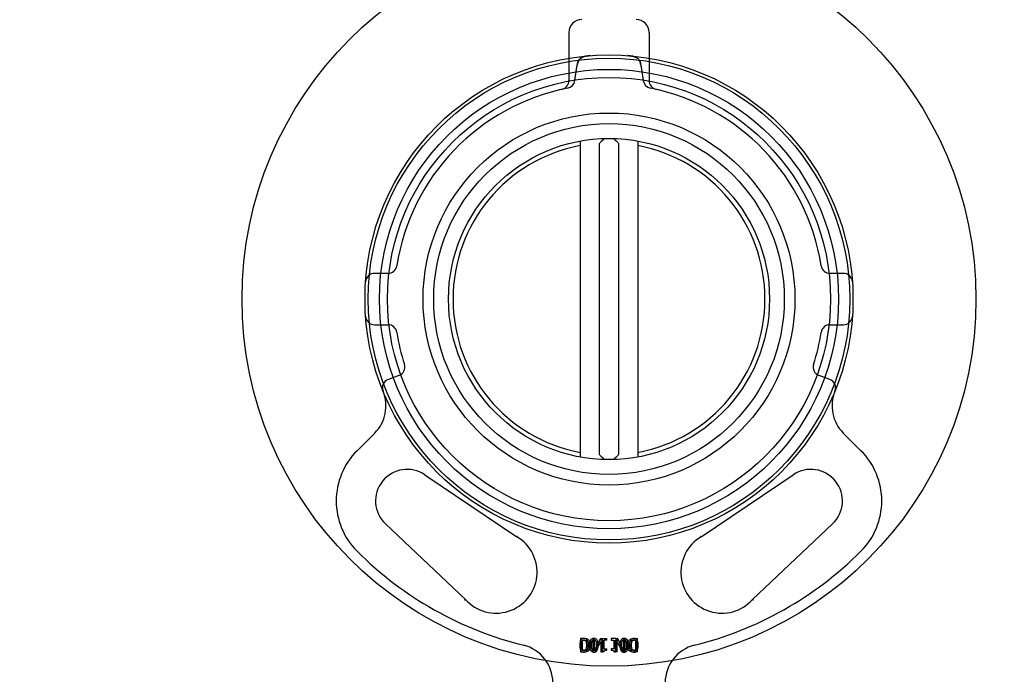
# Model space of a CAD drawing. Header units: inches. Extents: x 20 to 536, y 8 to 344.
# Drawn here: x 250.23 to 262.23, y 242.23 to 250.25 of the extents above; entities that cross this region are included whole.
import ezdxf

# ---------------------------------------------------------------- set-up
doc = ezdxf.new("R2010")
doc.units = ezdxf.units.IN
doc.header["$LTSCALE"] = 16
doc.header["$MEASUREMENT"] = 0
doc.linetypes.add('DASHED', pattern=[0.2067, 0.1654, -0.0413])
for name, color, linetype, lineweight in [('Dimension (ANSI)', 7, 'Continuous', 25), ('Hatch', 7, 'Continuous', 18), ('Hidden', 7, 'DASHED', 18), ('Visible', 7, 'Continuous', 18)]:
    doc.layers.add(name, color=color, linetype=linetype, lineweight=lineweight)
doc.styles.add('Standard D-E', font='arial.ttf')
doc.dimstyles.new('in [mm] D-E NeptuneBenson', dxfattribs={"dimscale": 16, "dimtxt": 0.15, "dimasz": 0.098425, "dimexe": 0.125, "dimexo": 0.063, "dimgap": 0.031496, "dimtad": 0, "dimtih": 1, "dimtoh": 1, "dimdec": 4, "dimrnd": 1e-08, "dimzin": 3, "dimdsep": 46, "dimlunit": 5, "dimtxsty": 'Standard D-E', "dimcen": 0.09, "dimdle": 0.393701, "dimclrd": 256, "dimclre": 256, "dimclrt": 256, "dimadec": 1, "dimazin": 1, "dimtfac": 1, "dimtofl": 0, "dimtmove": 0, "dimatfit": 3, "dimfxl": 1, "dimfrac": 1, "dimtolj": 1, "dimtzin": 4, "dimlwd": -1, "dimlwe": -1, "dimarcsym": 0})

# ---------------------------------------------------------------- blocks, each defined once
blk = doc.blocks.new('*D30')
at = {"layer": 'Defpoints', "color": 0, "transparency": 16777216}
for p in [(277.001, 271.967), (204.27, 255.334), (232.175, 227.428)]:
    blk.add_point(p, dxfattribs=at)
at = {"layer": 'Dimension (ANSI)', "transparency": 16777216}
for p, q in [((276.289, 272.68), (247.538, 301.431)), ((247.838, 298.903), (233.398, 284.463)), ((205.383, 256.448), (219.823, 270.888)), ((231.462, 228.141), (202.855, 256.748))]:
    blk.add_line(p, q, dxfattribs=at)
for points in [[(247.653, 299.089), (248.024, 298.717), (248.952, 300.017)], [(205.197, 256.633), (205.569, 256.262), (204.27, 255.334)]]:
    blk.add_solid(points, dxfattribs=at)
at = {"layer": 'Dimension (ANSI)', "transparency": 16777216, "char_height": 2.4, "attachment_point": 5, "rotation": 45, "style": 'Standard D-E'}
for s, insert in [('\\A1; 63{\\H1x;\\S3#16;} in', (224.506, 279.78)), ('\\A1;[1605.0 mm]', (228.055, 276.231))]:
    blk.add_mtext(s, dxfattribs=dict(at, insert=insert))

msp = doc.modelspace()

# ---------------------------------------------------------------- hatches: boundary and pattern name
at = {"layer": 'Hatch'}
h = msp.add_hatch(dxfattribs=at)
h.set_pattern_fill('ANSI31', color=256, scale=16, style=0)
edge = h.paths.add_edge_path()
edge.add_spline(control_points=[(284.960539, 247.016098), (284.992449, 246.984764), (285.024278, 246.953347), (285.087829, 246.890294), (285.11955, 246.858659), (285.15119, 246.826942)], knot_values=[-0.682160338, -0.682160338, -0.682160338, -0.682160338, -0.341373408, -0.341373408, 0, 0, 0, 0], degree=3, periodic=0)
edge.add_line((285.15119, 246.826942), (285.21119, 246.826942))
edge.add_ellipse((257.459165, 246.82694), major_axis=(-0.000002, 27.752024), ratio=1, start_angle=270, end_angle=402.0272084)
edge.add_ellipse((257.459165, 246.82694), major_axis=(-20.614951, -18.579522), ratio=1, start_angle=270, end_angle=271.1707001)
edge.add_line((238.462334, 267.057987), (238.639199, 266.881122))
edge.add_ellipse((257.459165, 246.82694), major_axis=(20.054182, 18.819966), ratio=1, start_angle=88.818674, end_angle=90, ccw=False)
edge.add_ellipse((257.459165, 246.82694), major_axis=(20.437923, 18.402518), ratio=1, start_angle=318.3938816, end_angle=450, ccw=False)

# ---------------------------------------------------------------- linework, layer by layer
at = {"layer": 'Hidden', "linetype": 'Continuous', "lineweight": 18}
for p, q in [((256.967039, 250.09446), (256.967039, 249.504105)), ((257.951291, 250.09446), (257.951291, 249.504105)), ((254.748213, 247.141901), (254.584556, 247.141901)), ((260.333774, 247.141901), (260.170118, 247.141901)), ((254.584556, 246.511979), (254.748213, 246.511979)), ((260.170118, 246.511979), (260.333774, 246.511979)), ((254.882641, 245.889162), (254.753057, 245.841997)), ((260.165274, 245.841997), (260.035689, 245.889162)), ((254.585514, 245.183761), (254.369055, 244.967302)), ((260.549275, 244.967302), (260.332816, 245.183761)), ((255.200669, 244.673694), (256.329866, 243.914021)), ((258.588464, 243.914021), (259.717662, 244.673694)), ((255.697633, 243.144682), (254.718057, 244.070317)), ((260.200274, 244.070317), (259.220697, 243.144682)), ((257.111343, 242.664462), (257.111343, 242.503045)), ((257.148493, 242.664462), (257.111343, 242.664462)), ((257.132796, 242.645887), (257.149147, 242.645887)), ((257.132796, 242.52162), (257.132796, 242.645887)), ((257.261903, 242.664462), (257.261903, 242.503045)), ((257.281917, 242.664462), (257.261903, 242.664462)), ((257.281917, 242.525282), (257.281917, 242.664462)), ((257.353338, 242.664462), (257.281917, 242.525282)), ((257.292382, 242.503045), (257.357393, 242.630844)), ((257.352037, 242.664462), (257.352037, 242.64798)), ((257.352037, 242.664462), (257.430783, 242.664462)), ((257.380684, 242.64798), (257.352037, 242.64798)), ((257.357393, 242.630844), (257.357393, 242.503045)), ((257.377407, 242.503045), (257.377407, 242.664462)), ((257.380684, 242.64798), (257.380684, 242.502522)), ((257.401482, 242.539802), (257.401482, 242.64798)), ((257.430783, 242.64798), (257.401482, 242.64798)), ((257.430783, 242.64798), (257.430783, 242.664462)), ((257.487547, 242.664462), (257.487547, 242.64798)), ((257.540924, 242.664462), (257.487547, 242.664462)), ((257.487547, 242.64798), (257.516849, 242.64798)), ((257.516849, 242.64798), (257.516849, 242.539802)), ((257.537647, 242.502522), (257.537647, 242.64798)), ((257.537647, 242.64798), (257.566294, 242.64798)), ((257.540924, 242.664462), (257.540924, 242.503045)), ((257.540924, 242.664462), (257.564992, 242.664462)), ((257.560937, 242.503045), (257.560937, 242.630844)), ((257.625949, 242.503045), (257.560937, 242.630844)), ((257.566294, 242.664462), (257.564992, 242.664462)), ((257.564992, 242.664462), (257.636414, 242.525282)), ((257.566294, 242.64798), (257.566294, 242.664462)), ((257.636414, 242.664462), (257.656427, 242.664462)), ((257.636414, 242.664462), (257.636414, 242.525282)), ((257.656427, 242.503045), (257.656427, 242.664462)), ((257.785535, 242.645887), (257.769184, 242.645887)), ((257.769838, 242.664462), (257.806988, 242.664462)), ((257.785535, 242.645887), (257.785535, 242.52162)), ((257.806988, 242.503045), (257.806988, 242.664462)), ((257.111343, 242.503045), (257.1481, 242.503045)), ((257.149147, 242.52162), (257.132796, 242.52162)), ((257.261903, 242.503045), (257.292382, 242.503045)), ((257.357393, 242.503045), (257.377407, 242.503045)), ((257.397427, 242.502522), (257.380684, 242.502522)), ((257.401482, 242.539802), (257.430783, 242.539802)), ((257.430783, 242.525021), (257.430783, 242.539802)), ((257.487547, 242.539802), (257.487547, 242.525021)), ((257.516849, 242.539802), (257.487547, 242.539802)), ((257.520904, 242.502522), (257.537647, 242.502522)), ((257.560937, 242.503045), (257.540924, 242.503045)), ((257.656427, 242.503045), (257.625949, 242.503045)), ((257.769184, 242.52162), (257.785535, 242.52162)), ((257.806988, 242.503045), (257.77023, 242.503045))]:
    msp.add_line(p, q, dxfattribs=at)
for radius in [2.992126, 2.952756, 2.814961, 2.716535]:
    msp.add_circle((257.459165, 246.82694), radius, dxfattribs=at)
for centre, radius, start, end in [((257.12452, 250.09446), 0.15748, 90, 180), ((257.793811, 250.09446), 0.15748, 0, 90), ((256.856803, 249.504105), 0.110236, 282.6803835, 0), ((256.930751, 249.519677), 0.110236, 281.1024685, 352.1247091), ((257.98758, 249.519677), 0.110236, 187.8752909, 258.8975315), ((258.061528, 249.504105), 0.110236, 180, 257.3196165), ((257.459165, 246.82694), 2.633858, 101.1024685, 171.0861161), ((257.459165, 246.82694), 2.633858, 8.9138839, 78.8975315), ((254.748213, 247.252137), 0.110236, 270, 351.0861161), ((260.170118, 247.252137), 0.110236, 188.9138839, 270), ((254.584556, 247.031664), 0.110236, 90, 175.9263769), ((260.333774, 247.031664), 0.110236, 4.0736231, 90), ((254.584556, 246.622215), 0.110236, 184.0736231, 270), ((260.333774, 246.622215), 0.110236, 269.9999998, 355.9263769), ((254.748213, 246.401743), 0.110236, 8.9138839, 89.9999995), ((260.170118, 246.401743), 0.110236, 90.0000005, 171.0861161), ((257.459165, 246.82694), 2.633858, 188.913884, 197.6976849), ((257.459165, 246.82694), 2.633858, 342.3023151, 351.0861161), ((254.844938, 245.99275), 0.110236, 290.0000001, 17.6976849), ((260.073392, 245.99275), 0.110236, 162.3023151, 249.9999999), ((254.79076, 245.738409), 0.110236, 110, 202.1921766), ((260.127571, 245.738409), 0.110236, 337.8078234, 70), ((254.251448, 245.517828), 0.472441, 315, 22.2010285), ((260.666882, 245.517828), 0.472441, 157.7989715, 225), ((254.984294, 244.352064), 0.870079, 135, 225.0000546), ((259.934037, 244.352064), 0.870079, 314.9999454, 45), ((254.984292, 244.352066), 0.387639, 56.069097, 226.6217766), ((259.934039, 244.352066), 0.387639, 313.3782234, 123.930903), ((256.073068, 243.480605), 0.503781, 221.8207549, 59.3533266), ((258.845263, 243.480605), 0.503781, 120.6466734, 318.1792451), ((257.459165, 246.82694), 4.370079, 225.0000546, 256.1964284), ((257.459165, 246.82694), 4.370079, 283.8035716, 314.9999454), ((256.297748, 242.125758), 0.472441, 0, 76.1230563), ((258.620583, 242.125758), 0.472441, 103.8769437, 180)]:
    msp.add_arc(centre, radius, start, end, dxfattribs=at)
for points, knots in [([(257.230459, 249.810312), (257.208084, 249.808597), (257.187753, 249.806001), (257.152995, 249.798815), (257.138682, 249.794233), (257.116579, 249.784095), (257.108788, 249.778773), (257.095642, 249.766281), (257.089916, 249.758813), (257.080685, 249.740096), (257.077172, 249.730775), (257.073057, 249.714921), (257.07191, 249.709625), (257.070952, 249.704101)], [2.303114337, 2.303114337, 2.303114337, 2.303114337, 2.516029964, 2.516029964, 2.728945592, 2.728945592, 2.941861219, 2.941861219, 3.154776846, 3.154776846, 3.300762887, 3.300762887, 3.367692474, 3.367692474, 3.367692474, 3.367692474]), ([(257.070952, 249.704101), (257.072723, 249.714307), (257.075139, 249.723706), (257.080827, 249.740376), (257.08411, 249.747546), (257.091833, 249.761051), (257.096275, 249.766687), (257.107677, 249.777932), (257.11522, 249.783265), (257.136693, 249.793497), (257.150651, 249.798159), (257.184804, 249.805538), (257.204877, 249.80824), (257.228173, 249.810135), (257.229313, 249.810225), (257.230459, 249.810312)], [0, 0, 0, 0, 0.123659898, 0.123659898, 0.252161407, 0.252161407, 0.414926268, 0.414926268, 0.627839203, 0.627839203, 0.840752137, 0.840752137, 1.053665072, 1.053665072, 1.064564673, 1.064564673, 1.064564673, 1.064564673]), ([(257.847379, 249.704101), (257.845607, 249.714307), (257.843191, 249.723706), (257.837504, 249.740376), (257.83422, 249.747546), (257.826497, 249.761051), (257.822056, 249.766687), (257.810653, 249.777932), (257.803111, 249.783265), (257.781637, 249.793497), (257.767679, 249.798159), (257.733527, 249.805538), (257.713454, 249.80824), (257.690157, 249.810135), (257.689017, 249.810225), (257.687872, 249.810312)], [0, 0, 0, 0, 0.123659898, 0.123659898, 0.252161407, 0.252161407, 0.414926268, 0.414926268, 0.627839203, 0.627839203, 0.840752137, 0.840752137, 1.053665072, 1.053665072, 1.064564673, 1.064564673, 1.064564673, 1.064564673]), ([(257.687872, 249.810312), (257.710247, 249.808597), (257.730578, 249.806001), (257.765336, 249.798815), (257.779648, 249.794233), (257.801752, 249.784095), (257.809542, 249.778773), (257.822688, 249.766281), (257.828415, 249.758813), (257.837645, 249.740096), (257.841159, 249.730775), (257.845274, 249.714921), (257.84642, 249.709625), (257.847379, 249.704101)], [2.303114337, 2.303114337, 2.303114337, 2.303114337, 2.516029964, 2.516029964, 2.728945592, 2.728945592, 2.941861219, 2.941861219, 3.154776846, 3.154776846, 3.300762887, 3.300762887, 3.367692474, 3.367692474, 3.367692474, 3.367692474]), ([(257.039947, 249.504573), (257.041794, 249.517926), (257.043683, 249.531271), (257.047547, 249.557941), (257.049522, 249.571266), (257.053561, 249.597895), (257.055625, 249.611199), (257.059844, 249.637784), (257.061999, 249.651065), (257.066403, 249.677602), (257.068653, 249.690858), (257.070952, 249.704101)], [0, 0, 0, 0, 0.1077242161, 0.1077242161, 0.2154484322, 0.2154484322, 0.3231726483, 0.3231726483, 0.4308968644, 0.4308968644, 0.5386210805, 0.5386210805, 0.5386210805, 0.5386210805]), ([(257.847379, 249.704101), (257.849678, 249.690858), (257.851927, 249.677602), (257.856332, 249.651065), (257.858487, 249.637784), (257.862706, 249.611199), (257.864769, 249.597895), (257.868808, 249.571266), (257.870783, 249.557941), (257.874647, 249.531271), (257.876536, 249.517926), (257.878383, 249.504573)], [0, 0, 0, 0, 0.1077242161, 0.1077242161, 0.2154484322, 0.2154484322, 0.3231726483, 0.3231726483, 0.4308968644, 0.4308968644, 0.5386210805, 0.5386210805, 0.5386210805, 0.5386210805]), ([(256.329866, 243.914021), (256.329866, 243.914021), (256.33, 243.914232), (256.33052, 243.915055), (256.330901, 243.915658), (256.331863, 243.91718), (256.332434, 243.918084), (256.333701, 243.920089), (256.334386, 243.921171), (256.335094, 243.922292), (256.335111, 243.922318), (256.335127, 243.922344)], [-0.03916683128, -0.03916683128, -0.03916683128, -0.03916683128, -0.02940430899, -0.02940430899, -0.0196396615, -0.0196396615, -0.00987085083, -0.00987085083, 0, 0, 0.0002349404, 0.0002349404, 0.0002349404, 0.0002349404]), ([(258.583203, 243.922344), (258.58322, 243.922318), (258.583236, 243.922292), (258.583945, 243.921171), (258.584629, 243.920089), (258.585896, 243.918084), (258.586468, 243.91718), (258.58743, 243.915658), (258.587811, 243.915055), (258.588331, 243.914232), (258.588464, 243.914021), (258.588464, 243.914021)], [-0.03940110467, -0.03940110467, -0.03940110467, -0.03940110467, -0.03916616826, -0.03916616826, -0.02929548452, -0.02929548452, -0.01952683922, -0.01952683922, -0.00976235704, -0.00976235704, 0, 0, 0, 0]), ([(255.690575, 243.137811), (255.690596, 243.137832), (255.690618, 243.137853), (255.691569, 243.138779), (255.692488, 243.139674), (255.694189, 243.14133), (255.694956, 243.142076), (255.696246, 243.143332), (255.696757, 243.14383), (255.697454, 243.144508), (255.697633, 243.144682), (255.697633, 243.144682)], [-0.03940991586, -0.03940991586, -0.03940991586, -0.03940991586, -0.03918054217, -0.03918054217, -0.02929223766, -0.02929223766, -0.01952071495, -0.01952071495, -0.00975808815, -0.00975808815, 0, 0, 0, 0]), ([(259.220697, 243.144682), (259.220697, 243.144682), (259.220877, 243.144508), (259.221574, 243.14383), (259.222085, 243.143332), (259.223375, 243.142076), (259.224142, 243.14133), (259.225843, 243.139674), (259.226762, 243.138779), (259.227713, 243.137853), (259.227734, 243.137832), (259.227756, 243.137811)], [-0.03918195982, -0.03918195982, -0.03918195982, -0.03918195982, -0.0294235186, -0.0294235186, -0.01966053856, -0.01966053856, -0.00988866229, -0.00988866229, 0, 0, 0.00022938199, 0.00022938199, 0.00022938199, 0.00022938199]), ([(257.152292, 242.667863), (257.148136, 242.667863), (257.143984, 242.667482), (257.136266, 242.665757), (257.132702, 242.664506), (257.124436, 242.660158), (257.120192, 242.656617), (257.113014, 242.647605), (257.10961, 242.641561), (257.104627, 242.626037), (257.103195, 242.618535), (257.101747, 242.606866), (257.101377, 242.602499), (257.101005, 242.595813), (257.100911, 242.593462), (257.100817, 242.589894), (257.100793, 242.588671), (257.100762, 242.586218), (257.100754, 242.584985), (257.100754, 242.583753)], [-0.3663202332, -0.3663202332, -0.3663202332, -0.3663202332, -0.3136170865, -0.3136170865, -0.265544382, -0.265544382, -0.1958638296, -0.1958638296, -0.1264206642, -0.1264206642, -0.0697554254, -0.0697554254, -0.0365918515, -0.0365918515, -0.0186988816, -0.0186988816, -0.0093863378, -0.0093863378, 0, 0, 0, 0]), ([(257.12273, 242.583753), (257.12273, 242.599586), (257.123604, 242.609093), (257.124954, 242.620461), (257.126223, 242.627187), (257.128485, 242.632937)], [-0.08764627164, -0.08764627164, -0.08764627164, -0.08764627164, -0.04798165091, -0.04798165091, 0, 0, 0, 0]), ([(257.128485, 242.632937), (257.129884, 242.636573), (257.131754, 242.639946), (257.136853, 242.645549), (257.139452, 242.647021), (257.144774, 242.649378), (257.148548, 242.649942), (257.152292, 242.649942)], [-0.06566068585, -0.06566068585, -0.06566068585, -0.06566068585, -0.04890494987, -0.04890494987, -0.0317352905, -0.0317352905, 0, 0, 0, 0]), ([(257.205656, 242.651512), (257.199465, 242.655398), (257.192953, 242.658476), (257.18241, 242.661589), (257.171303, 242.664462), (257.148493, 242.664462)], [0, 0, 0, 0, 0.05874469011, 0.05874469011, 0.09064876411, 0.09064876411, 0.09064876411, 0.09064876411]), ([(257.149147, 242.645887), (257.154363, 242.645887), (257.159715, 242.645658), (257.173269, 242.644135), (257.178177, 242.642642), (257.184923, 242.640416), (257.189485, 242.638155), (257.193752, 242.635161)], [0, 0, 0, 0, 0.0445057365, 0.0445057365, 0.1148525389, 0.1148525389, 0.2911857837, 0.2911857837, 0.2911857837, 0.2911857837]), ([(257.203962, 242.583884), (257.203962, 242.608145), (257.200964, 242.624836), (257.193428, 242.644677), (257.190123, 242.649541), (257.184189, 242.656839), (257.180088, 242.660223), (257.169593, 242.665758), (257.163305, 242.66723), (257.15542, 242.66781), (257.153854, 242.667863), (257.152292, 242.667863)], [-0.1876009733, -0.1876009733, -0.1876009733, -0.1876009733, -0.1408467634, -0.1408467634, -0.1102869608, -0.1102869608, -0.0667390371, -0.0667390371, -0.0132354958, -0.0132354958, 0, 0, 0, 0]), ([(257.152292, 242.649942), (257.156179, 242.649942), (257.160192, 242.649366), (257.165166, 242.647058), (257.167872, 242.645623), (257.173225, 242.63965), (257.175108, 242.636235), (257.176492, 242.632545)], [-0.1530159493, -0.1530159493, -0.1530159493, -0.1530159493, -0.0638112926, -0.0638112926, -0.0303913037, -0.0303913037, 0, 0, 0, 0]), ([(257.176492, 242.632545), (257.179738, 242.624055), (257.18061, 242.615856), (257.181766, 242.603275), (257.181986, 242.592871), (257.181986, 242.583884)], [-0.09578850264, -0.09578850264, -0.09578850264, -0.09578850264, -0.06848031695, -0.06848031695, 0, 0, 0, 0]), ([(257.193752, 242.635161), (257.1982, 242.632161), (257.202125, 242.628487), (257.210135, 242.617594), (257.212436, 242.610982), (257.215571, 242.598991), (257.216251, 242.591179), (257.216251, 242.583623)], [0, 0, 0, 0, 0.0432601854, 0.0432601854, 0.1058268324, 0.1058268324, 0.2026344212, 0.2026344212, 0.2026344212, 0.2026344212]), ([(257.238619, 242.583884), (257.238619, 242.595371), (257.236801, 242.606583), (257.229661, 242.624667), (257.225504, 242.631903), (257.21616, 242.643353), (257.211216, 242.647837), (257.205656, 242.651512)], [0, 0, 0, 0, 0.0875292131, 0.0875292131, 0.149348374, 0.149348374, 0.2025354441, 0.2025354441, 0.2025354441, 0.2025354441]), ([(257.273421, 242.667863), (257.269327, 242.667863), (257.265233, 242.667493), (257.257599, 242.665816), (257.254078, 242.664599), (257.245926, 242.660398), (257.241778, 242.657008), (257.234335, 242.648024), (257.230952, 242.641923), (257.224111, 242.621347), (257.22242, 242.60647), (257.221918, 242.589078), (257.221882, 242.586413), (257.221882, 242.583753)], [-0.3634248503, -0.3634248503, -0.3634248503, -0.3634248503, -0.3145663532, -0.3145663532, -0.2698302391, -0.2698302391, -0.2050606542, -0.2050606542, -0.1325877303, -0.1325877303, -0.0202629214, -0.0202629214, 0, 0, 0, 0]), ([(257.243858, 242.583753), (257.243858, 242.599233), (257.244693, 242.608332), (257.24592, 242.619575), (257.247205, 242.626815), (257.249614, 242.632937)], [-0.08655479656, -0.08655479656, -0.08655479656, -0.08655479656, -0.05046019149, -0.05046019149, 0, 0, 0, 0]), ([(257.249614, 242.632937), (257.250384, 242.634939), (257.251307, 242.636887), (257.253431, 242.640362), (257.254596, 242.641905), (257.25842, 242.645833), (257.260922, 242.64722), (257.266227, 242.649423), (257.269831, 242.649942), (257.273421, 242.649942)], [-0.06453116028, -0.06453116028, -0.06453116028, -0.06453116028, -0.05447320297, -0.05447320297, -0.0453115142, -0.0453115142, -0.02836801517, -0.02836801517, 0, 0, 0, 0]), ([(257.32509, 242.583884), (257.32509, 242.605603), (257.322649, 242.623936), (257.314101, 242.64553), (257.310735, 242.650291), (257.304793, 242.657291), (257.30077, 242.660521), (257.290585, 242.665749), (257.284571, 242.667185), (257.276772, 242.667802), (257.275094, 242.667863), (257.273421, 242.667863)], [-0.1862507739, -0.1862507739, -0.1862507739, -0.1862507739, -0.132345258, -0.132345258, -0.1023876801, -0.1023876801, -0.0616885221, -0.0616885221, -0.0132261353, -0.0132261353, 0, 0, 0, 0]), ([(257.273421, 242.649942), (257.275499, 242.649942), (257.277599, 242.649777), (257.281476, 242.649016), (257.283267, 242.648466), (257.286302, 242.647052), (257.288937, 242.64565), (257.294321, 242.639727), (257.296232, 242.636248), (257.29762, 242.632545)], [-0.147079807, -0.147079807, -0.147079807, -0.147079807, -0.1020414207, -0.1020414207, -0.0617976261, -0.0617976261, -0.0302386621, -0.0302386621, 0, 0, 0, 0]), ([(257.29762, 242.632545), (257.300868, 242.624051), (257.301738, 242.615858), (257.302895, 242.603273), (257.303114, 242.592869), (257.303114, 242.583884)], [-0.09576773974, -0.09576773974, -0.09576773974, -0.09576773974, -0.06846173286, -0.06846173286, 0, 0, 0, 0]), ([(257.64491, 242.667863), (257.638502, 242.667863), (257.632044, 242.666967), (257.621116, 242.662708), (257.61674, 242.659943), (257.609239, 242.652698), (257.605906, 242.64813), (257.599452, 242.634564), (257.597214, 242.626088), (257.593889, 242.606853), (257.593241, 242.595061), (257.593241, 242.583884)], [0, 0, 0, 0, 0.0507045634, 0.0507045634, 0.0917093031, 0.0917093031, 0.1311968659, 0.1311968659, 0.1801752704, 0.1801752704, 0.2458958972, 0.2458958972, 0.2458958972, 0.2458958972]), ([(257.615216, 242.583884), (257.615216, 242.592865), (257.615435, 242.603262), (257.616592, 242.615855), (257.617462, 242.62405), (257.62071, 242.632545)], [0, 0, 0, 0, 0.06843131381, 0.06843131381, 0.09583080448, 0.09583080448, 0.09583080448, 0.09583080448]), ([(257.62071, 242.632545), (257.622105, 242.636264), (257.624026, 242.639756), (257.629431, 242.645679), (257.632069, 242.647076), (257.635148, 242.648499), (257.636964, 242.649047), (257.640823, 242.649785), (257.642876, 242.649942), (257.64491, 242.649942)], [0, 0, 0, 0, 0.0303782891, 0.0303782891, 0.0619343364, 0.0619343364, 0.1021379983, 0.1021379983, 0.1456269414, 0.1456269414, 0.1456269414, 0.1456269414]), ([(257.696448, 242.583753), (257.696448, 242.600598), (257.695037, 242.61779), (257.687782, 242.641315), (257.684195, 242.647632), (257.677077, 242.656499), (257.673027, 242.659943), (257.664817, 242.664391), (257.661113, 242.665717), (257.653219, 242.667482), (257.649064, 242.667863), (257.64491, 242.667863)], [0, 0, 0, 0, 0.1283561079, 0.1283561079, 0.2117849991, 0.2117849991, 0.2889127826, 0.2889127826, 0.3457410659, 0.3457410659, 0.405337774, 0.405337774, 0.405337774, 0.405337774]), ([(257.64491, 242.649942), (257.648518, 242.649942), (257.652141, 242.649418), (257.657439, 242.647201), (257.659936, 242.645814), (257.663741, 242.641894), (257.664894, 242.640368), (257.667015, 242.636904), (257.667943, 242.634949), (257.668717, 242.632937)], [0, 0, 0, 0, 0.02855157112, 0.02855157112, 0.04536757139, 0.04536757139, 0.05435822954, 0.05435822954, 0.06437561743, 0.06437561743, 0.06437561743, 0.06437561743]), ([(257.668717, 242.632937), (257.671008, 242.627114), (257.672277, 242.620295), (257.673603, 242.608986), (257.674472, 242.599541), (257.674472, 242.583753)], [0, 0, 0, 0, 0.04801027308, 0.04801027308, 0.08711326023, 0.08711326023, 0.08711326023, 0.08711326023]), ([(257.712675, 242.651512), (257.70714, 242.647854), (257.702218, 242.643396), (257.692542, 242.631573), (257.689028, 242.624862), (257.682454, 242.609915), (257.680229, 242.599174), (257.679738, 242.586662), (257.679711, 242.585273), (257.679711, 242.583884)], [-0.1688548967, -0.1688548967, -0.1688548967, -0.1688548967, -0.1361871783, -0.1361871783, -0.0954218836, -0.0954218836, -0.0105829036, -0.0105829036, 0, 0, 0, 0]), ([(257.702079, 242.583623), (257.702079, 242.590699), (257.702675, 242.597986), (257.705461, 242.609694), (257.707518, 242.615963), (257.715116, 242.627434), (257.719489, 242.631729), (257.724578, 242.635161)], [-0.1891353027, -0.1891353027, -0.1891353027, -0.1891353027, -0.1072079274, -0.1072079274, -0.0493912269, -0.0493912269, 0, 0, 0, 0]), ([(257.769838, 242.664462), (257.758155, 242.664462), (257.74821, 242.663776), (257.734678, 242.661359), (257.725917, 242.659337), (257.714202, 242.652455), (257.713436, 242.65199), (257.712675, 242.651512)], [-0.2661492754, -0.2661492754, -0.2661492754, -0.2661492754, -0.1092854483, -0.1092854483, -0.0072046521, -0.0072046521, 0, 0, 0, 0]), ([(257.766038, 242.667863), (257.759251, 242.667863), (257.752333, 242.666858), (257.741081, 242.662051), (257.736748, 242.659104), (257.729841, 242.651914), (257.726342, 242.6472), (257.71984, 242.632251), (257.717757, 242.623534), (257.714918, 242.604908), (257.714369, 242.594171), (257.714369, 242.583884)], [0, 0, 0, 0, 0.0577636172, 0.0577636172, 0.1010762649, 0.1010762649, 0.1370126098, 0.1370126098, 0.1759393808, 0.1759393808, 0.2226594642, 0.2226594642, 0.2226594642, 0.2226594642]), ([(257.724578, 242.635161), (257.732819, 242.640942), (257.740476, 242.642822), (257.752294, 242.645329), (257.761017, 242.645887), (257.769184, 242.645887)], [-0.1004912969, -0.1004912969, -0.1004912969, -0.1004912969, -0.0693887919, -0.0693887919, 0, 0, 0, 0]), ([(257.736345, 242.583884), (257.736345, 242.59286), (257.736564, 242.603246), (257.737719, 242.615849), (257.738592, 242.624053), (257.741839, 242.632545)], [0, 0, 0, 0, 0.06839832145, 0.06839832145, 0.09596155013, 0.09596155013, 0.09596155013, 0.09596155013]), ([(257.741839, 242.632545), (257.743231, 242.636257), (257.745126, 242.639687), (257.750504, 242.645659), (257.753215, 242.647088), (257.758196, 242.649375), (257.762181, 242.649942), (257.766038, 242.649942)], [0, 0, 0, 0, 0.0305878434, 0.0305878434, 0.0640645893, 0.0640645893, 0.151413972, 0.151413972, 0.151413972, 0.151413972]), ([(257.817577, 242.583753), (257.817577, 242.597718), (257.816603, 242.612986), (257.810434, 242.638202), (257.80667, 242.645082), (257.8006, 242.653997), (257.796754, 242.657872), (257.788365, 242.66336), (257.784206, 242.665108), (257.775349, 242.667384), (257.770696, 242.667863), (257.766038, 242.667863)], [0, 0, 0, 0, 0.1064092003, 0.1064092003, 0.1992614514, 0.1992614514, 0.3029771304, 0.3029771304, 0.3907040337, 0.3907040337, 0.480877809, 0.480877809, 0.480877809, 0.480877809]), ([(257.766038, 242.649942), (257.769764, 242.649942), (257.77352, 242.649383), (257.778873, 242.647029), (257.781469, 242.645549), (257.786563, 242.639967), (257.788441, 242.636587), (257.789845, 242.632937)], [0, 0, 0, 0, 0.03171090574, 0.03171090574, 0.04933690807, 0.04933690807, 0.06669371519, 0.06669371519, 0.06669371519, 0.06669371519]), ([(257.789845, 242.632937), (257.791964, 242.627552), (257.793205, 242.621327), (257.79469, 242.60985), (257.795601, 242.599883), (257.795601, 242.583753)], [0, 0, 0, 0, 0.04497073802, 0.04497073802, 0.08861162547, 0.08861162547, 0.08861162547, 0.08861162547]), ([(257.100754, 242.583753), (257.100754, 242.565961), (257.102407, 242.547753), (257.109495, 242.527623), (257.112172, 242.52157), (257.119866, 242.511512), (257.124028, 242.507882), (257.134678, 242.502016), (257.141069, 242.500433), (257.149174, 242.499829), (257.150733, 242.499775), (257.152292, 242.499775)], [-0.3293772198, -0.3293772198, -0.3293772198, -0.3293772198, -0.1710490699, -0.1710490699, -0.1155488139, -0.1155488139, -0.0691011635, -0.0691011635, -0.0132218312, -0.0132218312, 0, 0, 0, 0]), ([(257.128616, 242.534439), (257.127249, 242.537883), (257.126245, 242.541585), (257.124719, 242.549102), (257.123946, 242.554304), (257.12316, 242.565695), (257.123, 242.569107), (257.122839, 242.574316), (257.122798, 242.576152), (257.122757, 242.578936), (257.122747, 242.579889), (257.122737, 242.581328), (257.122734, 242.581815), (257.122731, 242.582786), (257.12273, 242.58327), (257.12273, 242.583753)], [-0.1744136917, -0.1744136917, -0.1744136917, -0.1744136917, -0.1156707288, -0.1156707288, -0.0543773328, -0.0543773328, -0.028614968, -0.028614968, -0.0146539504, -0.0146539504, -0.0073982154, -0.0073982154, -0.0036865782, -0.0036865782, 0, 0, 0, 0]), ([(257.152292, 242.517695), (257.148648, 242.517695), (257.144942, 242.518215), (257.139937, 242.520355), (257.137287, 242.521733), (257.13199, 242.527421), (257.130065, 242.530788), (257.128616, 242.534439)], [-0.1300880013, -0.1300880013, -0.1300880013, -0.1300880013, -0.0628694698, -0.0628694698, -0.0305037966, -0.0305037966, 0, 0, 0, 0]), ([(257.1481, 242.503045), (257.155178, 242.503045), (257.162667, 242.503286), (257.176858, 242.504775), (257.182474, 242.505906), (257.194372, 242.50965), (257.200435, 242.512261), (257.205917, 242.515864)], [0, 0, 0, 0, 0.0604406946, 0.0604406946, 0.1204341024, 0.1204341024, 0.1835616583, 0.1835616583, 0.1835616583, 0.1835616583]), ([(257.19179, 242.531299), (257.187031, 242.528487), (257.182054, 242.526337), (257.172182, 242.523448), (257.163949, 242.52162), (257.149147, 242.52162)], [0, 0, 0, 0, 0.0448067037, 0.0448067037, 0.08535442238, 0.08535442238, 0.08535442238, 0.08535442238]), ([(257.152292, 242.499775), (257.15656, 242.499775), (257.160879, 242.50017), (257.168878, 242.50201), (257.172555, 242.503336), (257.180722, 242.507794), (257.184786, 242.511246), (257.191796, 242.520057), (257.195152, 242.526037), (257.201785, 242.546726), (257.203436, 242.561288), (257.203927, 242.578583), (257.203962, 242.581236), (257.203962, 242.583884)], [-0.4011989667, -0.4011989667, -0.4011989667, -0.4011989667, -0.339239024, -0.339239024, -0.2837161923, -0.2837161923, -0.2090197847, -0.2090197847, -0.1318457489, -0.1318457489, -0.0201762994, -0.0201762994, 0, 0, 0, 0]), ([(257.176361, 242.5347), (257.174878, 242.530994), (257.172904, 242.527528), (257.167644, 242.521931), (257.165064, 242.52051), (257.159741, 242.518225), (257.155972, 242.517695), (257.152292, 242.517695)], [-0.06496435333, -0.06496435333, -0.06496435333, -0.06496435333, -0.04796062159, -0.04796062159, -0.03118673124, -0.03118673124, 0, 0, 0, 0]), ([(257.181986, 242.583884), (257.181986, 242.568878), (257.181212, 242.558942), (257.179895, 242.547134), (257.178647, 242.54046), (257.176361, 242.5347)], [-0.09091236655, -0.09091236655, -0.09091236655, -0.09091236655, -0.04783937595, -0.04783937595, 0, 0, 0, 0]), ([(257.216251, 242.583623), (257.216251, 242.574125), (257.215043, 242.56445), (257.209622, 242.550224), (257.206793, 242.545266), (257.199816, 242.537062), (257.196005, 242.533883), (257.19179, 242.531299)], [0, 0, 0, 0, 0.0723727823, 0.0723727823, 0.1169794111, 0.1169794111, 0.1568700898, 0.1568700898, 0.1568700898, 0.1568700898]), ([(257.205917, 242.515864), (257.21138, 242.51949), (257.216327, 242.523826), (257.225328, 242.534482), (257.230489, 242.542245), (257.23734, 242.562836), (257.238619, 242.573389), (257.238619, 242.583884)], [0, 0, 0, 0, 0.0526028583, 0.0526028583, 0.1092656276, 0.1092656276, 0.161770792, 0.161770792, 0.161770792, 0.161770792]), ([(257.221882, 242.583753), (257.221882, 242.565191), (257.223683, 242.546128), (257.232619, 242.522725), (257.23608, 242.517761), (257.241908, 242.510681), (257.245956, 242.507332), (257.256183, 242.501956), (257.262213, 242.500468), (257.270083, 242.499837), (257.271752, 242.499775), (257.273421, 242.499775)], [-0.1889698191, -0.1889698191, -0.1889698191, -0.1889698191, -0.1339112974, -0.1339112974, -0.1045267042, -0.1045267042, -0.062503335, -0.062503335, -0.0131912318, -0.0131912318, 0, 0, 0, 0]), ([(257.249745, 242.534439), (257.246691, 242.542133), (257.24562, 242.550666), (257.244169, 242.564232), (257.243858, 242.574395), (257.243858, 242.583753)], [-0.1037791141, -0.1037791141, -0.1037791141, -0.1037791141, -0.0713100746, -0.0713100746, 0, 0, 0, 0]), ([(257.273421, 242.517695), (257.269697, 242.517695), (257.265928, 242.518238), (257.260948, 242.520424), (257.258401, 242.521774), (257.253124, 242.52739), (257.251185, 242.530809), (257.249745, 242.534439)], [-0.1255475272, -0.1255475272, -0.1255475272, -0.1255475272, -0.0599544359, -0.0599544359, -0.0299575184, -0.0299575184, 0, 0, 0, 0]), ([(257.273421, 242.499775), (257.277526, 242.499775), (257.281659, 242.50014), (257.289357, 242.501821), (257.292905, 242.503037), (257.301005, 242.507192), (257.305096, 242.510491), (257.312633, 242.519431), (257.31593, 242.525466), (257.322766, 242.545526), (257.324519, 242.560545), (257.325052, 242.578304), (257.32509, 242.581098), (257.32509, 242.583884)], [-0.3523898205, -0.3523898205, -0.3523898205, -0.3523898205, -0.306030752, -0.306030752, -0.2639705788, -0.2639705788, -0.204698491, -0.204698491, -0.1353866948, -0.1353866948, -0.0212323229, -0.0212323229, 0, 0, 0, 0]), ([(257.29749, 242.5347), (257.296676, 242.532666), (257.295707, 242.530685), (257.293494, 242.527163), (257.292287, 242.525601), (257.288397, 242.521699), (257.285923, 242.520356), (257.280626, 242.518196), (257.276998, 242.517695), (257.273421, 242.517695)], [-0.06403997171, -0.06403997171, -0.06403997171, -0.06403997171, -0.05394425071, -0.05394425071, -0.04478939526, -0.04478939526, -0.02827011575, -0.02827011575, 0, 0, 0, 0]), ([(257.303114, 242.583884), (257.303114, 242.567761), (257.302211, 242.558116), (257.301158, 242.547874), (257.299901, 242.540777), (257.29749, 242.5347)], [-0.07875293078, -0.07875293078, -0.07875293078, -0.07875293078, -0.05001055618, -0.05001055618, 0, 0, 0, 0]), ([(257.397427, 242.502522), (257.397595, 242.504619), (257.397909, 242.50674), (257.398894, 242.510545), (257.39952, 242.512279), (257.401334, 242.515719), (257.402563, 242.517349), (257.405035, 242.51951), (257.40694, 242.520982), (257.415582, 242.524101), (257.421682, 242.524798), (257.428623, 242.525006), (257.429704, 242.525021), (257.430783, 242.525021)], [-0.2436376975, -0.2436376975, -0.2436376975, -0.2436376975, -0.1880416797, -0.1880416797, -0.1398143028, -0.1398143028, -0.0852719588, -0.0852719588, -0.0529727675, -0.0529727675, -0.008226546, -0.008226546, 0, 0, 0, 0]), ([(257.487547, 242.525021), (257.494396, 242.525021), (257.501758, 242.524426), (257.511301, 242.521034), (257.513226, 242.519559), (257.515696, 242.51743), (257.516938, 242.515806), (257.518777, 242.512364), (257.519413, 242.510621), (257.520415, 242.506786), (257.520734, 242.504642), (257.520904, 242.502522)], [0, 0, 0, 0, 0.0522297601, 0.0522297601, 0.0848694282, 0.0848694282, 0.1411999974, 0.1411999974, 0.1912414477, 0.1912414477, 0.2491938049, 0.2491938049, 0.2491938049, 0.2491938049]), ([(257.593241, 242.583884), (257.593241, 242.564414), (257.595115, 242.546433), (257.602409, 242.525651), (257.605644, 242.519299), (257.613733, 242.510066), (257.617744, 242.506933), (257.625859, 242.502851), (257.629568, 242.501635), (257.637186, 242.500096), (257.641061, 242.499775), (257.64491, 242.499775)], [0, 0, 0, 0, 0.1483649256, 0.1483649256, 0.2189150808, 0.2189150808, 0.2710300061, 0.2710300061, 0.3108118214, 0.3108118214, 0.35032937, 0.35032937, 0.35032937, 0.35032937]), ([(257.620841, 242.5347), (257.618412, 242.540822), (257.617153, 242.54798), (257.616114, 242.558212), (257.615216, 242.567804), (257.615216, 242.583884)], [0, 0, 0, 0, 0.05038293379, 0.05038293379, 0.07866547071, 0.07866547071, 0.07866547071, 0.07866547071]), ([(257.64491, 242.517695), (257.641299, 242.517695), (257.637637, 242.518205), (257.632371, 242.520382), (257.629882, 242.521725), (257.625991, 242.525668), (257.624806, 242.527208), (257.622617, 242.5307), (257.621652, 242.532674), (257.620841, 242.5347)], [0, 0, 0, 0, 0.02857029066, 0.02857029066, 0.04464695141, 0.04464695141, 0.05327420002, 0.05327420002, 0.06289907631, 0.06289907631, 0.06289907631, 0.06289907631]), ([(257.64491, 242.499775), (257.651591, 242.499775), (257.658236, 242.500768), (257.669336, 242.505374), (257.67371, 242.508327), (257.680496, 242.515295), (257.684091, 242.519951), (257.690992, 242.535501), (257.693174, 242.544749), (257.695929, 242.56353), (257.696448, 242.573829), (257.696448, 242.583753)], [0, 0, 0, 0, 0.0528651268, 0.0528651268, 0.0953049376, 0.0953049376, 0.128967502, 0.128967502, 0.1667322929, 0.1667322929, 0.2080619344, 0.2080619344, 0.2080619344, 0.2080619344]), ([(257.668586, 242.534439), (257.667138, 242.530788), (257.665186, 242.527354), (257.659887, 242.521743), (257.657339, 242.520398), (257.652354, 242.518231), (257.648609, 242.517695), (257.64491, 242.517695)], [0, 0, 0, 0, 0.0301310928, 0.0301310928, 0.0600938144, 0.0600938144, 0.1244316426, 0.1244316426, 0.1244316426, 0.1244316426]), ([(257.674472, 242.583753), (257.674472, 242.574408), (257.674162, 242.564262), (257.672736, 242.5509), (257.671686, 242.542252), (257.668586, 242.534439)], [0, 0, 0, 0, 0.0712122737, 0.0712122737, 0.1022250181, 0.1022250181, 0.1022250181, 0.1022250181]), ([(257.679711, 242.583884), (257.679711, 242.575394), (257.680548, 242.566854), (257.68398, 242.553254), (257.686435, 242.545797), (257.696152, 242.529851), (257.702267, 242.523219), (257.710501, 242.517166), (257.71145, 242.516503), (257.712413, 242.515864)], [-0.2640932322, -0.2640932322, -0.2640932322, -0.2640932322, -0.1539077704, -0.1539077704, -0.0814874155, -0.0814874155, -0.0092530893, -0.0092530893, 0, 0, 0, 0]), ([(257.72654, 242.531299), (257.722035, 242.534061), (257.718003, 242.537497), (257.711148, 242.545926), (257.708507, 242.550693), (257.703267, 242.564611), (257.702079, 242.574205), (257.702079, 242.583623)], [-0.1567740363, -0.1567740363, -0.1567740363, -0.1567740363, -0.1142150484, -0.1142150484, -0.0717595913, -0.0717595913, 0, 0, 0, 0]), ([(257.712413, 242.515864), (257.71853, 242.511845), (257.72538, 242.509051), (257.736838, 242.505747), (257.746624, 242.503346), (257.76756, 242.503053), (257.768897, 242.503045), (257.77023, 242.503045)], [-0.4240729765, -0.4240729765, -0.4240729765, -0.4240729765, -0.1774950299, -0.1774950299, -0.011337247, -0.011337247, 0, 0, 0, 0]), ([(257.714369, 242.583884), (257.714369, 242.560464), (257.717042, 242.544305), (257.723581, 242.52544), (257.726835, 242.51934), (257.734487, 242.510411), (257.738389, 242.507289), (257.746448, 242.503043), (257.750289, 242.501743), (257.758126, 242.50011), (257.762104, 242.499775), (257.766038, 242.499775)], [0, 0, 0, 0, 0.1784617135, 0.1784617135, 0.2885707297, 0.2885707297, 0.3752921796, 0.3752921796, 0.4467056604, 0.4467056604, 0.517559321, 0.517559321, 0.517559321, 0.517559321]), ([(257.769184, 242.52162), (257.756058, 242.52162), (257.748568, 242.523051), (257.738505, 242.525415), (257.732369, 242.527855), (257.72654, 242.531299)], [-0.08589357422, -0.08589357422, -0.08589357422, -0.08589357422, -0.05474541305, -0.05474541305, 0, 0, 0, 0]), ([(257.741969, 242.5347), (257.739717, 242.540375), (257.738474, 242.546934), (257.737289, 242.557321), (257.736345, 242.567445), (257.736345, 242.583884)], [0, 0, 0, 0, 0.04715986411, 0.04715986411, 0.07998853602, 0.07998853602, 0.07998853602, 0.07998853602]), ([(257.766038, 242.517695), (257.762407, 242.517695), (257.758686, 242.518211), (257.753363, 242.520454), (257.7508, 242.521855), (257.745494, 242.527412), (257.743478, 242.530928), (257.741969, 242.5347)], [0, 0, 0, 0, 0.0309030574, 0.0309030574, 0.04800752593, 0.04800752593, 0.06588580066, 0.06588580066, 0.06588580066, 0.06588580066]), ([(257.766038, 242.499775), (257.773175, 242.499775), (257.780273, 242.500907), (257.791747, 242.506132), (257.796143, 242.509357), (257.802651, 242.516681), (257.806345, 242.521739), (257.812778, 242.538006), (257.814702, 242.546836), (257.817115, 242.564757), (257.817577, 242.574398), (257.817577, 242.583753)], [0, 0, 0, 0, 0.0607391981, 0.0607391981, 0.1071058281, 0.1071058281, 0.1405796055, 0.1405796055, 0.1728457831, 0.1728457831, 0.2072431655, 0.2072431655, 0.2072431655, 0.2072431655]), ([(257.789714, 242.534439), (257.788256, 242.530763), (257.786317, 242.52738), (257.781002, 242.521704), (257.778352, 242.520329), (257.773331, 242.518207), (257.769654, 242.517695), (257.766038, 242.517695)], [0, 0, 0, 0, 0.0307380736, 0.0307380736, 0.0630744675, 0.0630744675, 0.1283326146, 0.1283326146, 0.1283326146, 0.1283326146]), ([(257.795601, 242.583753), (257.795601, 242.574414), (257.795291, 242.564293), (257.793845, 242.550701), (257.792775, 242.54215), (257.789714, 242.534439)], [0, 0, 0, 0, 0.0711628483, 0.0711628483, 0.1040986891, 0.1040986891, 0.1040986891, 0.1040986891])]:
    msp.add_open_spline(points, degree=3, knots=knots, dxfattribs=at)
at = {"layer": 'Visible', "linetype": 'Continuous', "lineweight": 18}
for p, q in [((257.104835, 248.763291), (257.104835, 244.890588)), ((257.813496, 248.763291), (257.813496, 244.890588)), ((257.341055, 244.935515), (257.341055, 248.718365)), ((257.577276, 248.718365), (257.577276, 244.935515))]:
    msp.add_line(p, q, dxfattribs=at)
for radius in [4.5, 2.28, 2.15, 1.968504]:
    msp.add_circle((257.459165, 246.82694), radius, dxfattribs=at)
for radius, start, end in [(27.752024, 0.000005, 133.1979136), (27.502024, 0.3940823, 133.1815267), (27.5, 289.17052, 132.0080448), (27.19, 287.1930056, 133.1606513), (1.913, 100.6741069, 259.3258931), (1.913, 280.6741069, 79.3258931)]:
    msp.add_arc((257.459165, 246.82694), radius, start, end, dxfattribs=at)
for points, knots in [([(257.341055, 248.718365), (257.341055, 248.723237), (257.341931, 248.728043), (257.345406, 248.737009), (257.34794, 248.741053), (257.351616, 248.744997), (257.352095, 248.745482), (257.352586, 248.745954)], [0.48514855444, 0.48514855444, 0.48514855444, 0.48514855444, 0.52230570317, 0.52230570317, 0.55905819868, 0.55905819868, 0.56439388836, 0.56439388836, 0.56439388836, 0.56439388836]), ([(257.352586, 248.745954), (257.368033, 248.76078), (257.383309, 248.775647), (257.398074, 248.790183), (257.39819, 248.790297), (257.398306, 248.790411), (257.398421, 248.790525)], [-0.1591048331, -0.1591048331, -0.1591048331, -0.1591048331, 0, 0, 0, 0.0012486477, 0.0012486477, 0.0012486477, 0.0012486477]), ([(257.514937, 248.794654), (257.51501, 248.794603), (257.515082, 248.794553), (257.516848, 248.793305), (257.518437, 248.791975), (257.519909, 248.790525)], [0.31575266905, 0.31575266905, 0.31575266905, 0.31575266905, 0.31642952731, 0.31642952731, 0.33236987634, 0.33236987634, 0.33236987634, 0.33236987634]), ([(257.519909, 248.790525), (257.520025, 248.790411), (257.520141, 248.790297), (257.535021, 248.775647), (257.550297, 248.76078), (257.565744, 248.745954)], [3.7684760655, 3.7684760655, 3.7684760655, 3.7684760655, 3.7697247132, 3.7697247132, 3.9288295464, 3.9288295464, 3.9288295464, 3.9288295464]), ([(257.565744, 248.745954), (257.565801, 248.745899), (257.565857, 248.745845), (257.569392, 248.742408), (257.572183, 248.738357), (257.576023, 248.729429), (257.577068, 248.724701), (257.577266, 248.719368), (257.577276, 248.718866), (257.577276, 248.718365)], [0.08017623353, 0.08017623353, 0.08017623353, 0.08017623353, 0.08078949772, 0.08078949772, 0.11874796205, 0.11874796205, 0.15562256371, 0.15562256371, 0.15945368992, 0.15945368992, 0.15945368992, 0.15945368992]), ([(257.352586, 244.907926), (257.35253, 244.90798), (257.352473, 244.908035), (257.348939, 244.911471), (257.346147, 244.915523), (257.342308, 244.924451), (257.341263, 244.929179), (257.341064, 244.934512), (257.341055, 244.935013), (257.341055, 244.935515)], [0.08017623353, 0.08017623353, 0.08017623353, 0.08017623353, 0.08078949772, 0.08078949772, 0.11874796205, 0.11874796205, 0.15562256371, 0.15562256371, 0.15945368992, 0.15945368992, 0.15945368992, 0.15945368992]), ([(257.398421, 244.863354), (257.398306, 244.863468), (257.39819, 244.863583), (257.398074, 244.863697), (257.383309, 244.878233), (257.368033, 244.8931), (257.352586, 244.907926)], [-0.0012486477, -0.0012486477, -0.0012486477, -0.0012486477, 0, 0, 0, 0.1591048331, 0.1591048331, 0.1591048331, 0.1591048331]), ([(257.565744, 244.907926), (257.550297, 244.8931), (257.535021, 244.878233), (257.520141, 244.863583), (257.520025, 244.863468), (257.519909, 244.863354)], [2.6348084572, 2.6348084572, 2.6348084572, 2.6348084572, 2.7939132903, 2.7939132903, 2.795161938, 2.795161938, 2.795161938, 2.795161938]), ([(257.577276, 244.935515), (257.577276, 244.930643), (257.5764, 244.925837), (257.572925, 244.91687), (257.57039, 244.912827), (257.566714, 244.908883), (257.566235, 244.908398), (257.565744, 244.907926)], [0.48514855444, 0.48514855444, 0.48514855444, 0.48514855444, 0.52230570317, 0.52230570317, 0.55905819868, 0.55905819868, 0.56439388836, 0.56439388836, 0.56439388836, 0.56439388836]), ([(257.403393, 244.859226), (257.403321, 244.859277), (257.403249, 244.859327), (257.401483, 244.860575), (257.399893, 244.861905), (257.398421, 244.863354)], [0.31575266905, 0.31575266905, 0.31575266905, 0.31575266905, 0.31642952731, 0.31642952731, 0.33236987634, 0.33236987634, 0.33236987634, 0.33236987634])]:
    msp.add_open_spline(points, degree=3, knots=knots, dxfattribs=at)
for points in [[(257.398421, 248.790525), (257.399962, 248.792042), (257.401625, 248.793422), (257.403393, 248.794654)], [(257.519909, 244.863354), (257.518369, 244.861838), (257.516706, 244.860457), (257.514937, 244.859226)]]:
    msp.add_open_spline(points, degree=3, dxfattribs=at)

# ---------------------------------------------------------------- dimensions: what is measured, and where the dimension line sits
at = {"layer": 'Dimension (ANSI)'}
dim = msp.add_linear_dim(base=(204.269513, 255.334157), p1=(277.001446, 271.967093), p2=(232.175177, 227.428493), angle=225, text=' <> in\\X[1605.0 mm]', dimstyle='in [mm] D-E NeptuneBenson', override={"dimgap": 0.031496, "dimtih": 0, "dimtoh": 0, "dimdec": 4, "dimpost": '', "dimtol": 0, "dimlim": 0, "dimtp": 0, "dimtm": 0, "dimtdec": 2, "dimatfit": 1}, dxfattribs=at)
dim.commit()
dim.dimension.update_dxf_attribs({"geometry": '*D30', "text_midpoint": (226.610731, 277.675374), "dimtype": 160})

doc.saveas('drawing.dxf')
